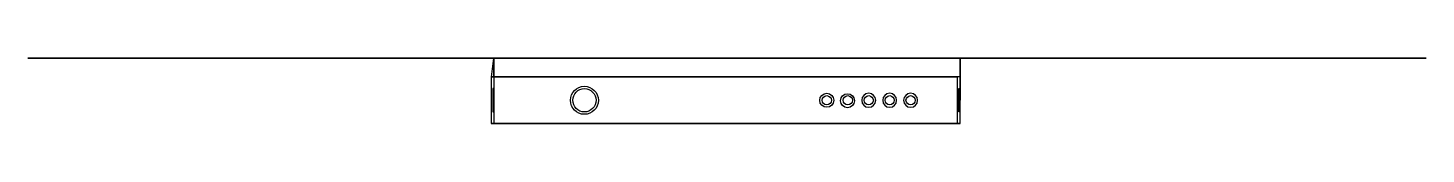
# Model space of a CAD drawing. Header units: inches. Extents: x 45 to 75, y -25.8 to -24.4.
import ezdxf

# ---------------------------------------------------------------- set-up
doc = ezdxf.new("R2010")
doc.units = ezdxf.units.IN
doc.header["$MEASUREMENT"] = 0

msp = doc.modelspace()

# ---------------------------------------------------------------- linework, layer by layer
at = {"extrusion": (0, 1, 0)}
for p, q in [((45.025, -24.407, 16.038), (45.025, -24.407, 16.038)), ((45.025, -24.407, 16.038), (45.025, -24.407, 1.038)), ((55.025, -24.407, 0.979), (45.025, -24.407, 1.038)), ((45.025, -24.407, 16.038), (55.025, -24.409, 15.979)), ((54.969, -24.807, 16.019), (55.025, -24.407, 15.979)), ((65.025, -24.407, 15.979), (55.025, -24.407, 15.979)), ((55.025, -24.407, 15.979), (55.025, -24.807, 15.979)), ((55.025, -24.807, 15.979), (55.025, -24.407, 15.979)), ((55.025, -24.407, 15.979), (55.025, -24.407, 0.979)), ((55.025, -24.407, 0.979), (65.025, -24.407, 0.979)), ((65.025, -24.657, 15.979), (65.025, -24.407, 15.979)), ((65.025, -24.407, 15.979), (65.025, -24.407, 15.979)), ((65.025, -24.407, 0.979), (65.025, -24.807, 0.978)), ((65.025, -24.807, 0.978), (65.025, -24.407, 0.979)), ((65.025, -24.407, 15.979), (65.025, -24.407, 0.979)), ((65.025, -24.407, 15.979), (75.025, -24.407, 15.979)), ((75.025, -24.407, 0.979), (65.033, -24.407, 0.979)), ((75.025, -24.407, 15.979), (75.025, -24.407, 15.979)), ((75.025, -24.407, 15.979), (75.025, -24.407, 0.979)), ((65.025, -24.807, 15.979), (65.02, -24.807, 14.729)), ((65.025, -24.807, 15.979), (65.025, -24.657, 15.979)), ((65.025, -24.657, 15.979), (65.025, -24.657, 15.979)), ((55.025, -25.807, 16.018), (54.965, -25.807, 1.019)), ((54.965, -25.807, 1.019), (64.965, -25.807, 0.979)), ((57.025, -25.807, 16.01), (55.025, -25.807, 16.018)), ((55.465, -25.807, 1.017), (64.965, -25.807, 0.979)), ((64.469, -25.807, 1.981), (55.469, -25.807, 2.017)), ((55.469, -25.807, 2.017), (55.519, -25.807, 14.516)), ((64.519, -25.807, 14.481), (55.519, -25.807, 14.516)), ((65.025, -25.807, 15.979), (57.025, -25.807, 16.01)), ((64.965, -25.807, 0.979), (64.465, -25.807, 0.981)), ((64.519, -25.807, 14.481), (64.469, -25.807, 1.981)), ((64.965, -25.807, 0.979), (65.005, -25.807, 10.979)), ((65.005, -25.807, 10.979), (65.025, -25.807, 15.979)), ((65.025, -25.807, 15.979), (65.019, -25.807, 14.479))]:
    msp.add_line(p, q, dxfattribs=at)
at = {"extrusion": (-0.003993, 0, -0.999992)}
for p, q in [((64.965, -24.807, 0.979), (54.965, -24.807, 1.019)), ((54.965, -24.807, 1.019), (54.965, -25.807, 1.019)), ((54.965, -24.807, 1.019), (55.025, -24.807, 16.018)), ((55.025, -24.807, 16.018), (55.025, -25.807, 16.018)), ((65.025, -24.807, 15.979), (55.025, -24.807, 16.018))]:
    msp.add_line(p, q, dxfattribs=at)
at = {"extrusion": (0.999992, 0, -0.003993)}
for p, q in [((54.965, -24.807, 1.019), (54.969, -24.807, 2.019)), ((54.972, -24.807, 2.818), (64.972, -24.807, 2.778)), ((65.025, -24.807, 15.979), (64.965, -24.807, 0.979)), ((64.965, -24.807, 0.979), (64.965, -25.807, 0.979)), ((65.025, -25.807, 15.979), (65.025, -24.807, 15.979)), ((65.025, -24.807, 15.979), (65.025, -25.307, 15.979)), ((65.002, -25.557, 10.229), (65.002, -25.057, 10.229)), ((65.002, -25.057, 10.229), (65.007, -25.057, 11.479)), ((65.007, -25.057, 11.479), (65.007, -25.307, 11.479)), ((65.012, -25.557, 12.729), (65.012, -25.057, 12.729)), ((65.012, -25.057, 12.729), (65.017, -25.057, 13.979)), ((65.017, -25.057, 13.979), (65.017, -25.307, 13.979)), ((65.007, -25.307, 11.479), (65.007, -25.557, 11.479)), ((65.017, -25.307, 13.979), (65.017, -25.557, 13.979)), ((65.007, -25.557, 11.479), (65.002, -25.557, 10.229)), ((65.013, -25.557, 12.979), (65.012, -25.557, 12.729)), ((65.017, -25.557, 13.979), (65.013, -25.557, 12.979))]:
    msp.add_line(p, q, dxfattribs=at)
at = {"extrusion": (-0.999992, 0, 0.003993)}
for p, q in [((55.005, -25.057, 11.019), (54.997, -25.057, 9.019)), ((54.997, -25.057, 9.019), (54.997, -25.057, 9.019)), ((54.997, -25.057, 9.019), (54.997, -25.557, 9.019)), ((55.005, -25.307, 11.019), (55.005, -25.057, 11.019)), ((55.005, -25.557, 11.019), (55.005, -25.182, 11.019)), ((65.007, -25.514, 11.479), (65.007, -25.264, 11.479)), ((65.007, -25.264, 11.479), (65.007, -25.264, 11.479)), ((54.997, -25.557, 9.019), (55.005, -25.557, 11.019))]:
    msp.add_line(p, q, dxfattribs=at)
at = {"extrusion": (0, 1, 0)}
for centre, radius in [((-62.97, 14.737, -24.807), 0.25), ((-64.02, 14.733, -24.807), 0.5), ((-64.02, 14.733, -24.807), 0.4)]:
    msp.add_circle(centre, radius, dxfattribs=at)
at = {"extrusion": (0.003993, 0, 0.999992)}
for centre, radius in [((56.961, -25.307, 1.238), 0.3), ((56.961, -25.307, 1.238), 0.25), ((62.161, -25.307, 1.238), 0.15), ((62.605, -25.315, 1.312), 0.15), ((62.161, -25.307, 1.238), 0.1), ((62.611, -25.307, 1.238), 0.1), ((63.061, -25.307, 1.238), 0.1), ((63.511, -25.307, 1.238), 0.1), ((63.961, -25.307, 1.238), 0.1)]:
    msp.add_circle(centre, radius, dxfattribs=at)
at = {"extrusion": (-0.003993, 0, -0.999992)}
for centre in [(-63.061, -25.307, -1.238), (-63.511, -25.307, -1.238), (-63.961, -25.307, -1.238)]:
    msp.add_circle(centre, 0.15, dxfattribs=at)
msp.add_spline([(64.965, -24.807, 0.979), (64.965, -25.807, 0.979)], degree=3)

doc.saveas('drawing.dxf')
